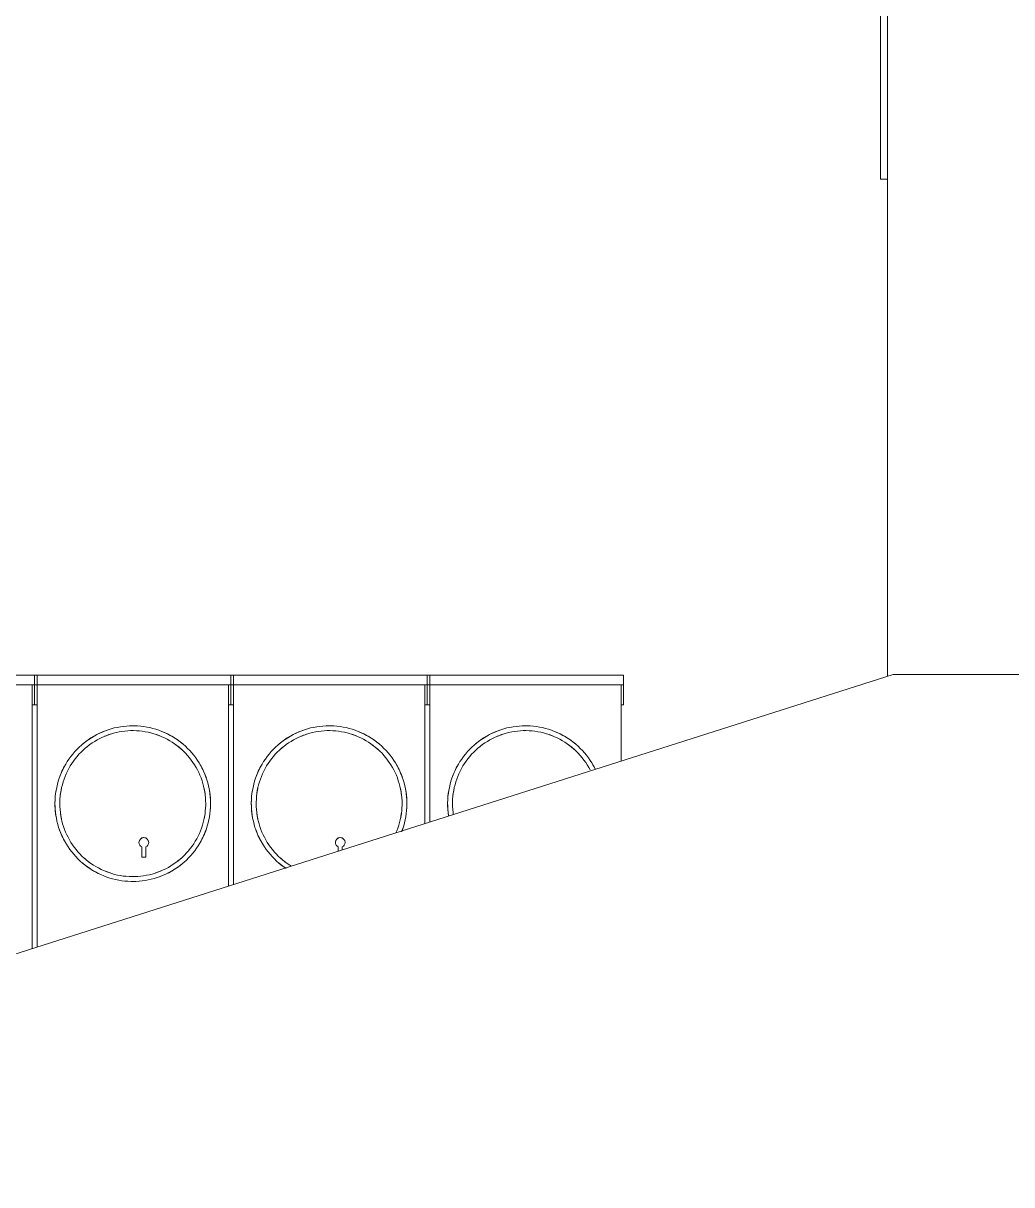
# Model space of a CAD drawing. Header units: metres. Extents: x -144 to 1000, y -717 to 29.
# Drawn here: x 36.295 to 37.585, y -658.148 to -656.632 of the extents above; entities that cross this region are included whole.
import ezdxf

# ---------------------------------------------------------------- set-up
doc = ezdxf.new("R2010")
doc.units = ezdxf.units.M
doc.layers.get('0').update_dxf_attribs({"color": 1})
for name, color, linetype, lineweight in [('A-WALL', 4, 'Continuous', 9), ('E-ELEC-FIXT', 7, 'Continuous', 9), ('S-COLS', 7, 'Continuous', 9)]:
    doc.layers.add(name, color=color, linetype=linetype, lineweight=lineweight)

# ---------------------------------------------------------------- blocks, each defined once
blk = doc.blocks.new('WEWE')
at = {"layer": 'A-WALL', "color": 251, "true_color": 0x666666}
for p, q in [((37.414, -656.8353), (37.414, -656.4324)), ((37.4229, -656.8353), (37.414, -656.8353)), ((37.4304, -657.482), (35.3366, -658.1477)), ((44.225, -657.482), (37.4304, -657.482))]:
    blk.add_line(p, q, dxfattribs=at)
at = {"layer": 'E-ELEC-FIXT', "color": 251, "true_color": 0x666666}
for p, q in [((36.3094, -657.4828), (36.0562, -657.4828)), ((36.3094, -657.4828), (36.3126, -657.4828)), ((36.3094, -657.4955), (36.3094, -657.4828)), ((36.3126, -657.4955), (36.3126, -657.4828)), ((36.5657, -657.4828), (36.3126, -657.4828)), ((36.5657, -657.4828), (36.5689, -657.4828)), ((36.5657, -657.4955), (36.5657, -657.4828)), ((36.5689, -657.4955), (36.5689, -657.4828)), ((36.8221, -657.4828), (36.5689, -657.4828)), ((36.8221, -657.4828), (36.8253, -657.4828)), ((36.8221, -657.4955), (36.8221, -657.4828)), ((36.8253, -657.4955), (36.8253, -657.4828)), ((37.0784, -657.4828), (36.8253, -657.4828)), ((37.0784, -657.4955), (37.0784, -657.4828)), ((36.0562, -657.4955), (36.3094, -657.4955)), ((36.3062, -657.5216), (36.3062, -657.4955)), ((36.3126, -657.4955), (36.3094, -657.4955)), ((36.3094, -657.4955), (36.3094, -657.5216)), ((36.3126, -657.4955), (36.3126, -657.5216)), ((36.3126, -657.4955), (36.5657, -657.4955)), ((36.5626, -657.5216), (36.5626, -657.4955)), ((36.5689, -657.4955), (36.5657, -657.4955)), ((36.5657, -657.4955), (36.5657, -657.5216)), ((36.5689, -657.4955), (36.5689, -657.5216)), ((36.5689, -657.4955), (36.8221, -657.4955)), ((36.8189, -657.5216), (36.8189, -657.4955)), ((36.8253, -657.4955), (36.8221, -657.4955)), ((36.8221, -657.4955), (36.8221, -657.5216)), ((36.8253, -657.4955), (36.8253, -657.5216)), ((36.8253, -657.4955), (37.0784, -657.4955)), ((37.0753, -657.5216), (37.0753, -657.4955)), ((37.0784, -657.4955), (37.0784, -657.5216)), ((36.3094, -657.5216), (36.3062, -657.5216)), ((36.3062, -657.8394), (36.3062, -657.5216)), ((36.3126, -657.5216), (36.3094, -657.5216)), ((36.3126, -657.5216), (36.3126, -657.8374)), ((36.5657, -657.5216), (36.5626, -657.5216)), ((36.5626, -657.7579), (36.5626, -657.5216)), ((36.5689, -657.5216), (36.5657, -657.5216)), ((36.5689, -657.5216), (36.5689, -657.7559)), ((36.8221, -657.5216), (36.8189, -657.5216)), ((36.8189, -657.6764), (36.8189, -657.5216)), ((36.8253, -657.5216), (36.8221, -657.5216)), ((36.8253, -657.5216), (36.8253, -657.6744)), ((37.0784, -657.5216), (37.0753, -657.5216)), ((37.0753, -657.5949), (37.0753, -657.5216)), ((36.4494, -657.7068), (36.4494, -657.7179)), ((36.4546, -657.7179), (36.4546, -657.7068)), ((36.7058, -657.7068), (36.7058, -657.7124)), ((36.711, -657.7107), (36.711, -657.7068)), ((36.4494, -657.72), (36.4494, -657.7179)), ((36.4494, -657.7179), (36.4494, -657.72)), ((36.4494, -657.72), (36.4546, -657.72)), ((36.4546, -657.72), (36.4494, -657.72)), ((36.4546, -657.7179), (36.4546, -657.72)), ((36.4546, -657.72), (36.4546, -657.7179))]:
    blk.add_line(p, q, dxfattribs=at)
at = {"layer": 'E-ELEC-FIXT', "color": 251, "true_color": 0x666666, "flags": 128}
for points in [[(36.4376, -657.5487), (36.4335, -657.5488), (36.4295, -657.5491), (36.4254, -657.5495), (36.4214, -657.55), (36.4174, -657.5508), (36.4134, -657.5516), (36.4095, -657.5527), (36.4056, -657.5539), (36.4018, -657.5553), (36.398, -657.5568), (36.3943, -657.5584), (36.3907, -657.5602), (36.3871, -657.5622), (36.3836, -657.5643), (36.3802, -657.5665), (36.3769, -657.5688), (36.3737, -657.5713), (36.3706, -657.574), (36.3676, -657.5767), (36.3647, -657.5796), (36.3619, -657.5825), (36.3593, -657.5856), (36.3567, -657.5888), (36.3543, -657.5921), (36.3521, -657.5954), (36.35, -657.5989), (36.348, -657.6025), (36.3461, -657.6061), (36.3444, -657.6098), (36.3429, -657.6135), (36.3415, -657.6173), (36.3402, -657.6212), (36.3392, -657.6251), (36.3382, -657.6291), (36.3375, -657.6331), (36.3368, -657.6371), (36.3364, -657.6411), (36.3361, -657.6452), (36.336, -657.6492), (36.336, -657.6533), (36.3362, -657.6574), (36.3366, -657.6614), (36.3371, -657.6654), (36.3378, -657.6694), (36.3386, -657.6734), (36.3396, -657.6774), (36.3408, -657.6813), (36.3421, -657.6851), (36.3436, -657.6889), (36.3452, -657.6926), (36.347, -657.6963), (36.3489, -657.6999), (36.3509, -657.7034), (36.3531, -657.7068), (36.3554, -657.7101), (36.3579, -657.7134), (36.3605, -657.7165), (36.3632, -657.7195), (36.366, -657.7225), (36.3689, -657.7253), (36.372, -657.7279), (36.3752, -657.7305), (36.3784, -657.7329), (36.3818, -657.7352), (36.3852, -657.7374), (36.3887, -657.7394), (36.3923, -657.7413), (36.396, -657.743), (36.3997, -657.7446), (36.4035, -657.7461), (36.4074, -657.7474), (36.4113, -657.7485), (36.4152, -657.7495), (36.4192, -657.7503), (36.4232, -657.7509), (36.4273, -657.7514), (36.4313, -657.7517), (36.4354, -657.7519), (36.4376, -657.7519)], [(36.5328, -657.6503), (36.5327, -657.6465), (36.5325, -657.6427), (36.5321, -657.6389), (36.5316, -657.6352), (36.5309, -657.6314), (36.5301, -657.6277), (36.5291, -657.624), (36.528, -657.6204), (36.5267, -657.6168), (36.5253, -657.6132), (36.5238, -657.6098), (36.5221, -657.6064), (36.5202, -657.603), (36.5183, -657.5997), (36.5162, -657.5966), (36.514, -657.5935), (36.5116, -657.5904), (36.5092, -657.5875), (36.5066, -657.5847), (36.5039, -657.582), (36.5012, -657.5794), (36.4983, -657.5769), (36.4953, -657.5746), (36.4922, -657.5723), (36.489, -657.5702), (36.4858, -657.5682), (36.4825, -657.5663), (36.4791, -657.5646), (36.4756, -657.563), (36.4721, -657.5616), (36.4685, -657.5603), (36.4649, -657.5591), (36.4612, -657.5581), (36.4575, -657.5572), (36.4538, -657.5565), (36.45, -657.5559), (36.4462, -657.5555), (36.4424, -657.5552), (36.4386, -657.5551), (36.4348, -657.5551), (36.431, -657.5553), (36.4272, -657.5557), (36.4234, -657.5561), (36.4197, -657.5568), (36.4159, -657.5576), (36.4122, -657.5585), (36.4086, -657.5596), (36.405, -657.5608), (36.4014, -657.5622), (36.3979, -657.5637), (36.3945, -657.5654), (36.3911, -657.5672), (36.3879, -657.5691), (36.3846, -657.5711), (36.3815, -657.5733), (36.3785, -657.5756), (36.3755, -657.5781), (36.3727, -657.5806), (36.37, -657.5832), (36.3673, -657.586), (36.3648, -657.5889), (36.3624, -657.5918), (36.3601, -657.5949), (36.358, -657.598), (36.356, -657.6012), (36.3541, -657.6045), (36.3523, -657.6079), (36.3507, -657.6114), (36.3492, -657.6149), (36.3478, -657.6184), (36.3466, -657.622), (36.3456, -657.6257), (36.3447, -657.6294), (36.3439, -657.6331), (36.3433, -657.6369), (36.3428, -657.6407), (36.3425, -657.6445), (36.3423, -657.6483), (36.3423, -657.6503)], [(36.4376, -657.7519), (36.4416, -657.7519), (36.4457, -657.7516), (36.4497, -657.7512), (36.4538, -657.7506), (36.4578, -657.7499), (36.4617, -657.749), (36.4657, -657.748), (36.4695, -657.7468), (36.4734, -657.7454), (36.4771, -657.7439), (36.4808, -657.7423), (36.4845, -657.7405), (36.4881, -657.7385), (36.4915, -657.7364), (36.4949, -657.7342), (36.4982, -657.7318), (36.5015, -657.7293), (36.5046, -657.7267), (36.5076, -657.724), (36.5105, -657.7211), (36.5132, -657.7182), (36.5159, -657.7151), (36.5184, -657.7119), (36.5208, -657.7086), (36.5231, -657.7052), (36.5252, -657.7018), (36.5272, -657.6982), (36.529, -657.6946), (36.5307, -657.6909), (36.5323, -657.6872), (36.5337, -657.6833), (36.5349, -657.6795), (36.536, -657.6756), (36.5369, -657.6716), (36.5377, -657.6676), (36.5383, -657.6636), (36.5388, -657.6595), (36.539, -657.6555), (36.5392, -657.6514), (36.5391, -657.6474), (36.5389, -657.6433), (36.5386, -657.6393), (36.538, -657.6352), (36.5374, -657.6312), (36.5365, -657.6273), (36.5355, -657.6233), (36.5344, -657.6194), (36.533, -657.6156), (36.5316, -657.6118), (36.53, -657.6081), (36.5282, -657.6044), (36.5263, -657.6008), (36.5242, -657.5973), (36.522, -657.5939), (36.5197, -657.5905), (36.5173, -657.5873), (36.5147, -657.5842), (36.512, -657.5811), (36.5091, -657.5782), (36.5062, -657.5754), (36.5032, -657.5727), (36.5, -657.5702), (36.4967, -657.5677), (36.4934, -657.5654), (36.4899, -657.5633), (36.4864, -657.5613), (36.4828, -657.5594), (36.4792, -657.5576), (36.4754, -657.556), (36.4716, -657.5546), (36.4678, -657.5533), (36.4639, -657.5522), (36.4599, -657.5512), (36.4559, -657.5504), (36.4519, -657.5498), (36.4479, -657.5493), (36.4438, -657.5489), (36.4398, -657.5488), (36.4376, -657.5487)], [(36.6939, -657.5487), (36.6899, -657.5488), (36.6858, -657.5491), (36.6818, -657.5495), (36.6777, -657.55), (36.6737, -657.5508), (36.6698, -657.5516), (36.6658, -657.5527), (36.662, -657.5539), (36.6581, -657.5553), (36.6544, -657.5568), (36.6506, -657.5584), (36.647, -657.5602), (36.6434, -657.5622), (36.64, -657.5643), (36.6366, -657.5665), (36.6332, -657.5688), (36.63, -657.5713), (36.6269, -657.574), (36.6239, -657.5767), (36.621, -657.5796), (36.6183, -657.5825), (36.6156, -657.5856), (36.6131, -657.5888), (36.6107, -657.5921), (36.6084, -657.5954), (36.6063, -657.5989), (36.6043, -657.6025), (36.6025, -657.6061), (36.6008, -657.6098), (36.5992, -657.6135), (36.5978, -657.6173), (36.5966, -657.6212), (36.5955, -657.6251), (36.5946, -657.6291), (36.5938, -657.6331), (36.5932, -657.6371), (36.5927, -657.6411), (36.5925, -657.6452), (36.5923, -657.6492), (36.5924, -657.6533), (36.5926, -657.6574), (36.5929, -657.6614), (36.5935, -657.6654), (36.5941, -657.6694), (36.595, -657.6734), (36.596, -657.6774), (36.5971, -657.6813), (36.5985, -657.6851), (36.5999, -657.6889), (36.6015, -657.6926), (36.6033, -657.6963), (36.6052, -657.6999), (36.6073, -657.7034), (36.6095, -657.7068), (36.6118, -657.7101), (36.6142, -657.7134), (36.6168, -657.7165), (36.6195, -657.7195), (36.6224, -657.7225), (36.6253, -657.7253), (36.6283, -657.7279), (36.6315, -657.7305), (36.6348, -657.7329), (36.6368, -657.7343)], [(36.7892, -657.6503), (36.7891, -657.6465), (36.7889, -657.6427), (36.7885, -657.6389), (36.788, -657.6352), (36.7873, -657.6314), (36.7864, -657.6277), (36.7855, -657.624), (36.7843, -657.6204), (36.7831, -657.6168), (36.7817, -657.6132), (36.7801, -657.6098), (36.7784, -657.6064), (36.7766, -657.603), (36.7746, -657.5997), (36.7725, -657.5966), (36.7703, -657.5935), (36.768, -657.5904), (36.7655, -657.5875), (36.763, -657.5847), (36.7603, -657.582), (36.7575, -657.5794), (36.7546, -657.5769), (36.7516, -657.5746), (36.7486, -657.5723), (36.7454, -657.5702), (36.7421, -657.5682), (36.7388, -657.5663), (36.7354, -657.5646), (36.732, -657.563), (36.7284, -657.5616), (36.7249, -657.5603), (36.7212, -657.5591), (36.7176, -657.5581), (36.7139, -657.5572), (36.7101, -657.5565), (36.7063, -657.5559), (36.7026, -657.5555), (36.6988, -657.5552), (36.695, -657.5551), (36.6911, -657.5551), (36.6873, -657.5553), (36.6835, -657.5557), (36.6798, -657.5561), (36.676, -657.5568), (36.6723, -657.5576), (36.6686, -657.5585), (36.6649, -657.5596), (36.6613, -657.5608), (36.6578, -657.5622), (36.6543, -657.5637), (36.6509, -657.5654), (36.6475, -657.5672), (36.6442, -657.5691), (36.641, -657.5711), (36.6379, -657.5733), (36.6348, -657.5756), (36.6319, -657.5781), (36.6291, -657.5806), (36.6263, -657.5832), (36.6237, -657.586), (36.6212, -657.5889), (36.6188, -657.5918), (36.6165, -657.5949), (36.6143, -657.598), (36.6123, -657.6012), (36.6104, -657.6045), (36.6086, -657.6079), (36.607, -657.6114), (36.6055, -657.6149), (36.6042, -657.6184), (36.603, -657.622), (36.6019, -657.6257), (36.601, -657.6294), (36.6002, -657.6331), (36.5996, -657.6369), (36.5992, -657.6407), (36.5989, -657.6445), (36.5987, -657.6483), (36.5987, -657.6503)], [(36.7891, -657.6859), (36.79, -657.6833), (36.7913, -657.6795), (36.7923, -657.6756), (36.7933, -657.6716), (36.794, -657.6676), (36.7947, -657.6636), (36.7951, -657.6595), (36.7954, -657.6555), (36.7955, -657.6514), (36.7955, -657.6474), (36.7953, -657.6433), (36.7949, -657.6393), (36.7944, -657.6352), (36.7937, -657.6312), (36.7929, -657.6273), (36.7919, -657.6233), (36.7907, -657.6194), (36.7894, -657.6156), (36.7879, -657.6118), (36.7863, -657.6081), (36.7845, -657.6044), (36.7826, -657.6008), (36.7806, -657.5973), (36.7784, -657.5939), (36.7761, -657.5905), (36.7736, -657.5873), (36.771, -657.5842), (36.7683, -657.5811), (36.7655, -657.5782), (36.7626, -657.5754), (36.7595, -657.5727), (36.7563, -657.5702), (36.7531, -657.5677), (36.7497, -657.5654), (36.7463, -657.5633), (36.7428, -657.5613), (36.7392, -657.5594), (36.7355, -657.5576), (36.7318, -657.556), (36.728, -657.5546), (36.7241, -657.5533), (36.7202, -657.5522), (36.7163, -657.5512), (36.7123, -657.5504), (36.7083, -657.5498), (36.7042, -657.5493), (36.7002, -657.5489), (36.6961, -657.5488), (36.6939, -657.5487)], [(36.9503, -657.5487), (36.9462, -657.5488), (36.9422, -657.5491), (36.9381, -657.5495), (36.9341, -657.55), (36.9301, -657.5508), (36.9261, -657.5516), (36.9222, -657.5527), (36.9183, -657.5539), (36.9145, -657.5553), (36.9107, -657.5568), (36.907, -657.5584), (36.9034, -657.5602), (36.8998, -657.5622), (36.8963, -657.5643), (36.8929, -657.5665), (36.8896, -657.5688), (36.8864, -657.5713), (36.8833, -657.574), (36.8803, -657.5767), (36.8774, -657.5796), (36.8746, -657.5825), (36.872, -657.5856), (36.8694, -657.5888), (36.867, -657.5921), (36.8648, -657.5954), (36.8627, -657.5989), (36.8607, -657.6025), (36.8588, -657.6061), (36.8571, -657.6098), (36.8556, -657.6135), (36.8542, -657.6173), (36.8529, -657.6212), (36.8519, -657.6251), (36.8509, -657.6291), (36.8502, -657.6331), (36.8495, -657.6371), (36.8491, -657.6411), (36.8488, -657.6452), (36.8487, -657.6492), (36.8487, -657.6533), (36.8489, -657.6574), (36.8493, -657.6614), (36.8498, -657.6654)], [(37.0348, -657.6064), (37.0329, -657.603), (37.031, -657.5997), (37.0289, -657.5966), (37.0267, -657.5935), (37.0243, -657.5904), (37.0219, -657.5875), (37.0193, -657.5847), (37.0166, -657.582), (37.0139, -657.5794), (37.011, -657.5769), (37.008, -657.5746), (37.0049, -657.5723), (37.0017, -657.5702), (36.9985, -657.5682), (36.9952, -657.5663), (36.9918, -657.5646), (36.9883, -657.563), (36.9848, -657.5616), (36.9812, -657.5603), (36.9776, -657.5591), (36.9739, -657.5581), (36.9702, -657.5572), (36.9665, -657.5565), (36.9627, -657.5559), (36.9589, -657.5555), (36.9551, -657.5552), (36.9513, -657.5551), (36.9475, -657.5551), (36.9437, -657.5553), (36.9399, -657.5557), (36.9361, -657.5561), (36.9324, -657.5568), (36.9286, -657.5576), (36.9249, -657.5585), (36.9213, -657.5596), (36.9177, -657.5608), (36.9141, -657.5622), (36.9106, -657.5637), (36.9072, -657.5654), (36.9038, -657.5672), (36.9006, -657.5691), (36.8973, -657.5711), (36.8942, -657.5733), (36.8912, -657.5756), (36.8882, -657.5781), (36.8854, -657.5806), (36.8827, -657.5832), (36.88, -657.586), (36.8775, -657.5889), (36.8751, -657.5918), (36.8728, -657.5949), (36.8707, -657.598), (36.8687, -657.6012), (36.8668, -657.6045), (36.865, -657.6079), (36.8634, -657.6114), (36.8619, -657.6149), (36.8605, -657.6184), (36.8593, -657.622), (36.8583, -657.6257), (36.8574, -657.6294), (36.8566, -657.6331), (36.856, -657.6369), (36.8555, -657.6407), (36.8552, -657.6445), (36.855, -657.6483), (36.855, -657.6503)], [(37.0409, -657.6044), (37.039, -657.6008), (37.0369, -657.5973), (37.0347, -657.5939), (37.0324, -657.5905), (37.03, -657.5873), (37.0274, -657.5842), (37.0247, -657.5811), (37.0218, -657.5782), (37.0189, -657.5754), (37.0159, -657.5727), (37.0127, -657.5702), (37.0094, -657.5677), (37.0061, -657.5654), (37.0026, -657.5633), (36.9991, -657.5613), (36.9955, -657.5594), (36.9919, -657.5576), (36.9881, -657.556), (36.9843, -657.5546), (36.9805, -657.5533), (36.9766, -657.5522), (36.9726, -657.5512), (36.9686, -657.5504), (36.9646, -657.5498), (36.9606, -657.5493), (36.9565, -657.5489), (36.9525, -657.5488), (36.9503, -657.5487)], [(36.3423, -657.6503), (36.3424, -657.6541), (36.3426, -657.6579), (36.343, -657.6617), (36.3435, -657.6655), (36.3442, -657.6693), (36.3451, -657.673), (36.346, -657.6767), (36.3472, -657.6803), (36.3484, -657.6839), (36.3498, -657.6874), (36.3514, -657.6909), (36.3531, -657.6943), (36.3549, -657.6977), (36.3569, -657.7009), (36.359, -657.7041), (36.3612, -657.7072), (36.3635, -657.7102), (36.366, -657.7131), (36.3685, -657.716), (36.3712, -657.7187), (36.374, -657.7213), (36.3769, -657.7238), (36.3799, -657.7261), (36.3829, -657.7284), (36.3861, -657.7305), (36.3894, -657.7325), (36.3927, -657.7343), (36.3961, -657.7361), (36.3995, -657.7377), (36.4031, -657.7391), (36.4066, -657.7404), (36.4103, -657.7416), (36.4139, -657.7426), (36.4176, -657.7435), (36.4214, -657.7442), (36.4252, -657.7448), (36.4289, -657.7452), (36.4327, -657.7455), (36.4365, -657.7456), (36.4404, -657.7455), (36.4442, -657.7454), (36.448, -657.745), (36.4517, -657.7445), (36.4555, -657.7439), (36.4592, -657.7431), (36.4629, -657.7422), (36.4666, -657.7411), (36.4702, -657.7398), (36.4737, -657.7385), (36.4772, -657.7369), (36.4806, -657.7353), (36.484, -657.7335), (36.4873, -657.7316), (36.4905, -657.7295), (36.4936, -657.7273), (36.4967, -657.725), (36.4996, -657.7226), (36.5024, -657.7201), (36.5052, -657.7174), (36.5078, -657.7147), (36.5103, -657.7118), (36.5127, -657.7089), (36.515, -657.7058), (36.5172, -657.7027), (36.5192, -657.6994), (36.5211, -657.6961), (36.5229, -657.6928), (36.5245, -657.6893), (36.526, -657.6858), (36.5273, -657.6822), (36.5285, -657.6786), (36.5296, -657.675), (36.5305, -657.6713), (36.5313, -657.6675), (36.5319, -657.6638), (36.5323, -657.66), (36.5326, -657.6562), (36.5328, -657.6524), (36.5328, -657.6503)], [(36.5987, -657.6503), (36.5988, -657.6541), (36.599, -657.6579), (36.5994, -657.6617), (36.5999, -657.6655), (36.6006, -657.6693), (36.6014, -657.673), (36.6024, -657.6767), (36.6035, -657.6803), (36.6048, -657.6839), (36.6062, -657.6874), (36.6077, -657.6909), (36.6094, -657.6943), (36.6113, -657.6977), (36.6132, -657.7009), (36.6153, -657.7041), (36.6175, -657.7072), (36.6199, -657.7102), (36.6223, -657.7131), (36.6249, -657.716), (36.6276, -657.7187), (36.6303, -657.7213), (36.6332, -657.7238), (36.6362, -657.7261), (36.6393, -657.7284), (36.6425, -657.7305), (36.6446, -657.7318)], [(36.7812, -657.6884), (36.7823, -657.6858), (36.7837, -657.6822), (36.7849, -657.6786), (36.7859, -657.675), (36.7868, -657.6713), (36.7876, -657.6675), (36.7882, -657.6638), (36.7887, -657.66), (36.789, -657.6562), (36.7892, -657.6524), (36.7892, -657.6503)], [(36.855, -657.6503), (36.8551, -657.6541), (36.8553, -657.6579), (36.8557, -657.6617), (36.8561, -657.6646)]]:
    blk.add_lwpolyline(points, dxfattribs=at)
at = {"layer": 'E-ELEC-FIXT', "color": 251, "true_color": 0x666666}
for centre, radius, start, end in [((36.4376, -657.6503), 0.1016, 110, 130), ((36.4376, -657.6503), 0.0953, 108.1081, 112.7216), ((36.4376, -657.6503), 0.1016, 50, 70), ((36.6939, -657.6503), 0.1016, 110, 130), ((36.6939, -657.6503), 0.0952, 108.1081, 112.7216), ((36.6939, -657.6503), 0.1016, 50, 70), ((36.9503, -657.6503), 0.1016, 110, 130), ((36.9503, -657.6503), 0.0953, 108.1081, 112.7216), ((36.9503, -657.6503), 0.1016, 50, 70), ((36.4376, -657.6503), 0.0953, 127.0034, 131.7571), ((36.4376, -657.6503), 0.0953, 68.4306, 71.431), ((36.4376, -657.6503), 0.0952, 47.977, 53.3546), ((36.6939, -657.6503), 0.0952, 127.0034, 131.7571), ((36.6939, -657.6503), 0.0952, 68.4306, 71.431), ((36.6939, -657.6503), 0.0952, 47.977, 53.3546), ((36.9503, -657.6503), 0.0953, 127.0034, 131.7571), ((36.9503, -657.6503), 0.0952, 68.4306, 71.431), ((36.9503, -657.6503), 0.0952, 47.977, 53.3546), ((36.4376, -657.6503), 0.1016, 150, 160.9701), ((36.4376, -657.6503), 0.1016, 19.0299, 30), ((36.6939, -657.6503), 0.1016, 150, 160.9701), ((36.6939, -657.6503), 0.1016, 19.0299, 30), ((36.9503, -657.6503), 0.1016, 150, 160.9701), ((36.9503, -657.6503), 0.1016, 26.1599, 30), ((36.4376, -657.6503), 0.1016, 170, 190), ((36.4376, -657.6503), 0.0953, 167.977, 173.3546), ((36.4376, -657.6503), 0.0952, 6.6454, 12.023), ((36.4376, -657.6503), 0.1016, 350, 10), ((36.6939, -657.6503), 0.1016, 170, 190), ((36.6939, -657.6503), 0.0952, 167.977, 173.3546), ((36.6939, -657.6503), 0.0952, 6.6454, 12.023), ((36.6939, -657.6503), 0.1016, 350, 10), ((36.9503, -657.6503), 0.1016, 170, 189.1215), ((36.9503, -657.6503), 0.0953, 167.977, 173.3546), ((36.4376, -657.6503), 0.0952, 186.6454, 192.023), ((36.4376, -657.6503), 0.0952, 347.977, 353.3546), ((36.6939, -657.6503), 0.0952, 186.6454, 192.023), ((36.6939, -657.6503), 0.0953, 347.977, 353.3546), ((36.9503, -657.6503), 0.0952, 186.6454, 188.5274), ((36.4376, -657.6503), 0.1016, 199.0299, 210), ((36.452, -657.701), 0.00635, 0, 180), ((36.452, -657.701), 0.00635, 60, 135), ((36.4376, -657.6503), 0.1016, 330, 340.9701), ((36.6939, -657.6503), 0.1016, 199.0299, 210), ((36.7084, -657.701), 0.00635, 0, 180), ((36.7084, -657.701), 0.00635, 60, 135), ((36.6939, -657.6503), 0.1016, 338.8604, 340.9701), ((36.452, -657.701), 0.00635, 165, 180), ((36.452, -657.701), 0.00635, 180, 245.6972), ((36.452, -657.701), 0.00635, 180, 245.6972), ((36.452, -657.701), 0.00635, 294.3028, 0), ((36.452, -657.701), 0.00635, 294.3028, 0), ((36.452, -657.701), 0.00635, 0, 15), ((36.7084, -657.701), 0.00635, 165, 180), ((36.7084, -657.701), 0.00635, 180, 245.6972), ((36.7084, -657.701), 0.00635, 180, 245.6972), ((36.7084, -657.701), 0.00635, 294.3028, 0), ((36.7084, -657.701), 0.00635, 294.3028, 0), ((36.7084, -657.701), 0.00635, 0, 15), ((36.4376, -657.6503), 0.0952, 227.977, 233.3546), ((36.4376, -657.6503), 0.0952, 307.0034, 311.7571), ((36.6939, -657.6503), 0.0952, 227.977, 233.3546), ((36.4376, -657.6503), 0.1016, 230, 250), ((36.4376, -657.6503), 0.0952, 248.4306, 251.431), ((36.4376, -657.6503), 0.0952, 288.1081, 292.7216), ((36.4376, -657.6503), 0.1016, 290, 310), ((36.6939, -657.6503), 0.1016, 230, 236.3756)]:
    blk.add_arc(centre, radius, start, end, dxfattribs=at)
at = {"layer": 'S-COLS', "color": 251, "true_color": 0x666666}
blk.add_line((37.4229, -657.4843), (37.4229, -655.7852), dxfattribs=at)

msp = doc.modelspace()

# ---------------------------------------------------------------- block references
at = {"color": 3}
msp.add_blockref('WEWE', (0, 0), dxfattribs=at)

doc.saveas('drawing.dxf')
